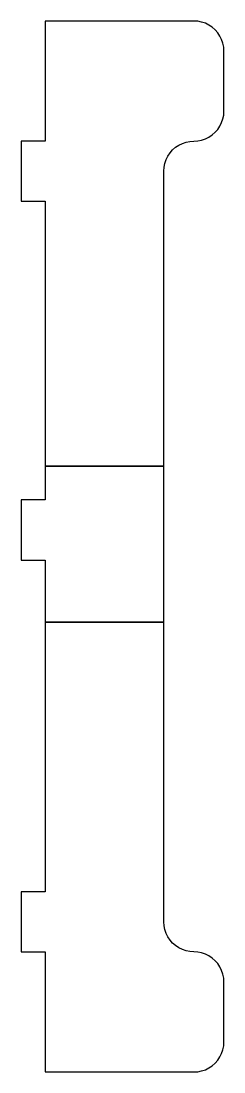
# Model space of a CAD drawing. Header units: metres. Extents: x 1753 to 1821, y 249 to 599.
import ezdxf

# ---------------------------------------------------------------- set-up
doc = ezdxf.new("R2010")
doc.units = ezdxf.units.M

msp = doc.modelspace()

# ---------------------------------------------------------------- linework, layer by layer
at = {"layer": 'feet#1'}
for points in [[(1753.5, 539.2, 83.81), (1761.5, 539.2, 83.81), (1761.5, 450.93, 83.81), (1801, 450.93, 83.81), (1801, 549.2, 83.81), (1801.08, 550.51, 83.81), (1801.34, 551.79, 83.81), (1801.76, 553.03, 83.81), (1802.33, 554.2, 83.81), (1803.06, 555.29, 83.81), (1803.92, 556.27, 83.81), (1804.91, 557.14, 83.81), (1806, 557.86, 83.81), (1807.17, 558.44, 83.81), (1808.41, 558.86, 83.81), (1809.69, 559.12, 83.81), (1812.3, 559.29, 83.81), (1813.58, 559.54, 83.81), (1814.82, 559.96, 83.81), (1816, 560.54, 83.81), (1817.08, 561.27, 83.81), (1818.07, 562.13, 83.81), (1818.93, 563.11, 83.81), (1819.66, 564.2, 83.81), (1820.23, 565.37, 83.81), (1820.65, 566.61, 83.81), (1820.91, 567.9, 83.81), (1821, 569.2, 83.81), (1821, 589.2, 83.81), (1820.91, 590.51, 83.81), (1820.65, 591.79, 83.81), (1820.23, 593.03, 83.81), (1819.66, 594.2, 83.81), (1818.93, 595.29, 83.81), (1818.07, 596.27, 83.81), (1817.08, 597.14, 83.81), (1816, 597.86, 83.81), (1814.82, 598.44, 83.81), (1813.58, 598.86, 83.81), (1812.3, 599.12, 83.81), (1811, 599.2, 83.81), (1761.5, 599.2, 83.81), (1761.5, 559.2, 83.81), (1753.5, 559.2, 83.81), (1753.5, 539.2, 83.81)], [(1801, 398.96, 83.81), (1801, 450.93, 83.81), (1761.5, 450.93, 83.81), (1761.5, 439.68, 83.81), (1753.5, 439.68, 83.81), (1753.5, 419.68, 83.81), (1761.5, 419.68, 83.81), (1761.5, 398.96, 83.81), (1801, 398.96, 83.81)], [(1753.5, 289.17, 83.81), (1761.5, 289.17, 83.81), (1761.5, 249.17, 83.81), (1811, 249.17, 83.81), (1812.3, 249.26, 83.81), (1813.58, 249.51, 83.81), (1814.82, 249.93, 83.81), (1816, 250.51, 83.81), (1817.08, 251.24, 83.81), (1818.07, 252.1, 83.81), (1818.93, 253.08, 83.81), (1819.66, 254.17, 83.81), (1820.23, 255.34, 83.81), (1820.65, 256.58, 83.81), (1820.91, 257.86, 83.81), (1821, 259.17, 83.81), (1821, 279.17, 83.81), (1820.91, 280.47, 83.81), (1820.65, 281.76, 83.81), (1820.23, 283, 83.81), (1819.66, 284.17, 83.81), (1818.93, 285.26, 83.81), (1818.07, 286.24, 83.81), (1817.08, 287.1, 83.81), (1816, 287.83, 83.81), (1814.82, 288.41, 83.81), (1813.58, 288.83, 83.81), (1812.3, 289.08, 83.81), (1809.69, 289.26, 83.81), (1808.41, 289.51, 83.81), (1807.17, 289.93, 83.81), (1806, 290.51, 83.81), (1804.91, 291.24, 83.81), (1803.92, 292.1, 83.81), (1803.06, 293.08, 83.81), (1802.33, 294.17, 83.81), (1801.76, 295.34, 83.81), (1801.34, 296.58, 83.81), (1801.08, 297.86, 83.81), (1801, 299.17, 83.81), (1801, 398.96, 83.81), (1761.5, 398.96, 83.81), (1761.5, 309.17, 83.81), (1753.5, 309.17, 83.81), (1753.5, 289.17, 83.81)]]:
    msp.add_polyline3d(points, dxfattribs=at)

doc.saveas('drawing.dxf')
